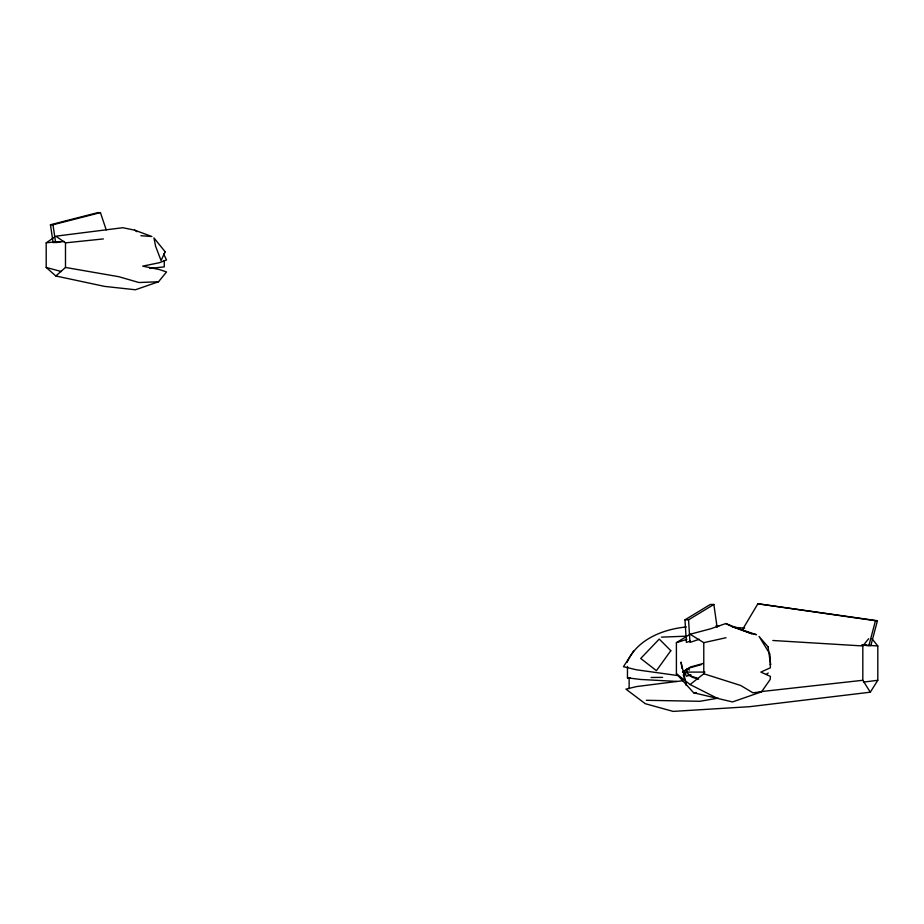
<?xml version="1.0" encoding="UTF-8"?>
<svg xmlns="http://www.w3.org/2000/svg" width="924" height="924" viewBox="0 0 924 924"><rect width="100%" height="100%" fill="white"/><g stroke="black" fill="none" stroke-linecap="round" stroke-linejoin="round"><path stroke-width="1.39" d="M862.254 644.975L870.812 645.657L877.43 620.732L875.478 620.732L868.86 645.657L863.155 645.206M627.026 662.45C636.971 639.454 662.855 629.244 686.324 626.957M741.96 630.48L757.888 603.776L877.43 620.732M682.617 680.745L636.544 686.578L625.918 689.131L645.264 703.695L673.134 711.399L749.653 706.687L870.304 692.192L877.8 680.283L877.8 645.957L871.979 638.715M633.679 650.9L623.446 666.701L636.544 669.808L678.447 675.64M725.779 623.561L732.108 626.622L756.467 634.684L751.489 633.656L725.779 623.561L710.66 628.794L690.089 634.245L676.403 642.665L676.403 673.758L693.647 692.781L732.536 701.928L761.549 691.822L770.189 679.452L770.42 676.403L760.868 672.095L770.42 667.752L770.189 664.264M870.304 692.192L862.82 680.283L862.82 645.957L868.641 638.715M54.77 236.914L46.2 242.85L46.2 267.452L55.844 275.987L104.551 286.382L135.435 289.766L158.512 281.762L166.528 271.968L159.436 269.554L142.7 266.147L159.436 262.705L166.528 259.944L163.64 253.996M55.844 275.987L65.489 267.452L65.489 242.85L55.844 236.174L122.765 227.72L134.638 230.145L151.882 236.521L140.898 235.712M676.403 673.758L690.089 684.534L703.776 673.758L703.776 642.665L690.089 634.245M766.319 674.37L768.202 673.007M690.39 641.06L686.405 642.399L684.973 619.819L710.29 604.469L713.871 604.469L717.105 627.327M684.973 619.819L688.553 619.819L713.871 604.469M699.295 639.281L689.974 642.399L688.553 619.819M690.875 674.739L686.428 676.229L683.668 671.228L690.447 667.001L703.187 663.467M676.403 642.665L686.867 639.362M701.42 664.61L690.066 667.752L682.536 672.095L704.908 672.095M60.199 241.626L53.118 242.631L50.45 224.763L97.909 212.601L100.427 212.601L106.237 229.903M50.45 224.763L52.968 224.763L100.427 212.601M703.776 642.665L726.045 637.722M718.271 698.117L699.918 701.293L646.326 700.288M64.137 241.43L55.636 242.631L52.968 224.763M863.49 682.108L877.8 680.283M46.2 242.85L55.914 241.707M761.549 691.822L752.91 692.781L740.655 685.469L703.776 673.758M759.274 691.799L862.82 680.283M65.489 242.85L103.396 238.923M149.861 268.434L164.253 266.863L164.253 260.568M693.647 692.781L696.477 692.561M158.512 281.762L138.958 282.525L118.919 276.726L65.489 267.452M661.469 637.133L686.255 636.174M651.097 677.488L662.6 677.373M627.465 666.447L627.465 677.858L630.341 677.95M676.853 681.415L640.69 679.463L627.465 677.858M772.834 640.494L862.82 645.957M861.965 644.952L866.285 645.229M869.161 645.414L877.8 645.957M715.996 625.802L718.86 626.045M734.615 627.338L744.652 628.158M757.888 603.776L875.478 620.732M697.077 678.101L687.918 675.167M46.2 267.452L61.4 271.541M698.648 679.175L692.192 677.223L687.029 672.845L686.925 668.895L689.523 669.969M732.108 626.622L751.489 633.656M690.089 684.534L716.065 697.666M683.61 672.718L685.758 673.942M134.638 230.145L137.041 231.716M683.31 674.774L684.88 680.122M685.654 682.79L686.44 685.469L681.023 662.081L681.97 668.341M629.129 677.719L629.129 688.692M165.165 251.813L161.053 260.556L155.602 246.234L153.938 237.907L165.165 251.813M670.812 650.692L656.421 670.662L640.713 658.477L659.251 639.073L670.812 650.692M768.121 646.95L759.066 636.428L769.877 654.007L770.57 665.049L768.121 646.95"/></g></svg>
